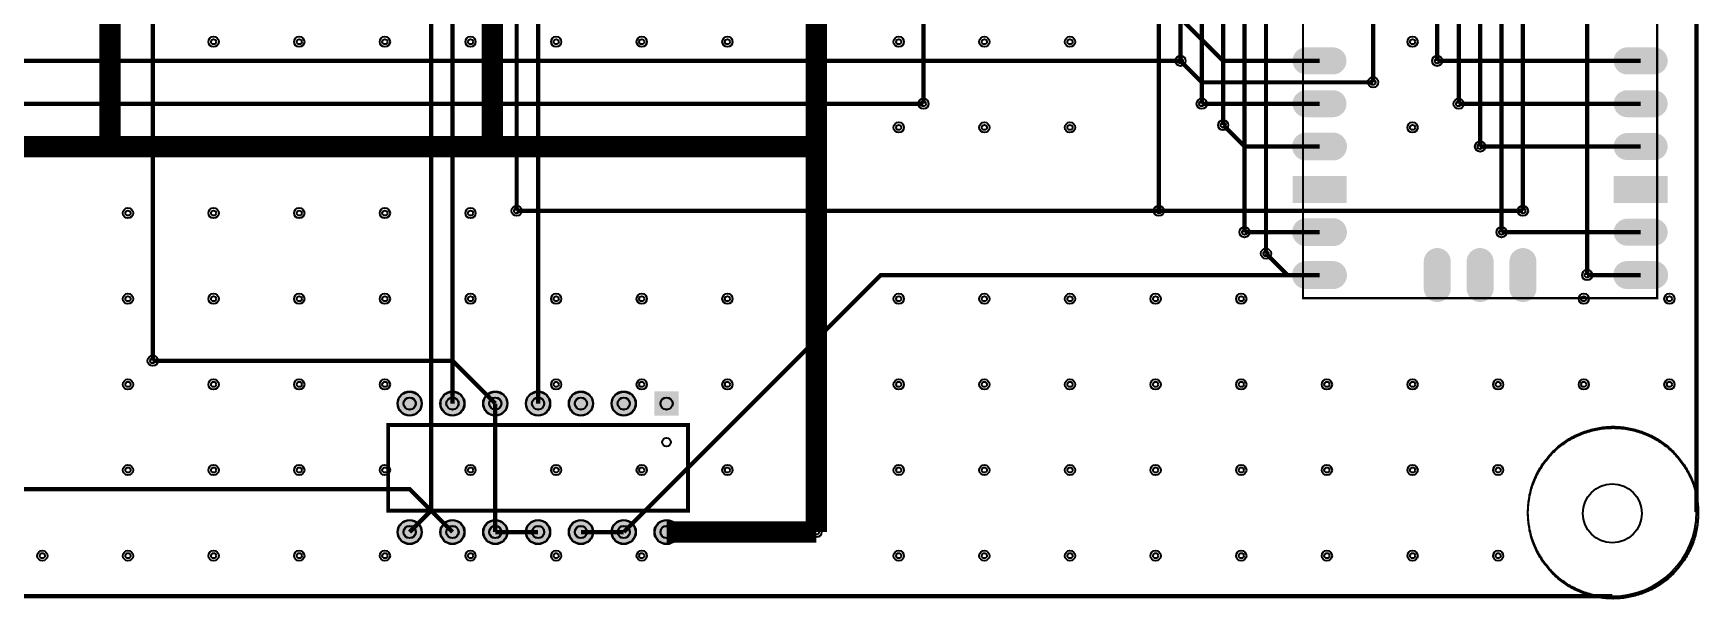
# Model space of a CAD drawing. Extents: x -5 to 5910, y -6 to 3942.
# Drawn here: x 2021 to 5910, y -6 to 1314 of the extents above; entities that cross this region are included whole.
import ezdxf

# ---------------------------------------------------------------- set-up
doc = ezdxf.new("R2010")
doc.units = 9
for name, color, linetype, true_color in [('BoardOutLine', 7, 'Continuous', 0xff00ff), ('BottomLayer', 7, 'Continuous', 0x0000ff), ('BottomSolderMaskLayer', 7, 'Continuous', 0xaa00ff), ('Hole', 7, 'Continuous', 0x222222), ('Multi-Layer', 7, 'Continuous', 0xc0c0c0), ('TopLayer', 7, 'Continuous', 0xff0000), ('TopPasteMaskLayer', 7, 'Continuous', 0x808080), ('TopSilkLayer', 7, 'Continuous', 0xffcc00), ('TopSolderMaskLayer', 7, 'Continuous', 0x800080)]:
    doc.layers.add(name, color=color, linetype=linetype, true_color=true_color)

msp = doc.modelspace()

# ---------------------------------------------------------------- hatches: boundary and pattern name
at = {"layer": 'BottomSolderMaskLayer'}
for points in [[(2871.5, 450, 1), (2928.5, 450, 1)], [(2971.5, 450, 1), (3028.5, 450, 1)], [(3071.5, 450, 1), (3128.5, 450, 1)], [(3171.5, 450, 1), (3228.5, 450, 1)], [(3271.5, 450, 1), (3328.5, 450, 1)], [(3371.5, 450, 1), (3428.5, 450, 1)], [(3528.5, 421.5), (3471.5, 421.5), (3471.5, 478.5), (3528.5, 478.5)], [(2871.5, 150, 1), (2928.5, 150, 1)], [(2971.5, 150, 1), (3028.5, 150, 1)], [(3071.5, 150, 1), (3128.5, 150, 1)], [(3171.5, 150, 1), (3228.5, 150, 1)], [(3271.5, 150, 1), (3328.5, 150, 1)], [(3371.5, 150, 1), (3428.5, 150, 1)], [(3471.5, 150, 1), (3528.5, 150, 1)]]:
    msp.add_hatch(color=256, dxfattribs=at).paths.add_polyline_path(points)
at = {"layer": 'Multi-Layer'}
for points in [[(2872.5, 450, 1), (2927.5, 450, 1)], [(2972.5, 450, 1), (3027.5, 450, 1)], [(3072.5, 450, 1), (3127.5, 450, 1)], [(3172.5, 450, 1), (3227.5, 450, 1)], [(3272.5, 450, 1), (3327.5, 450, 1)], [(3372.5, 450, 1), (3427.5, 450, 1)], [(3527.5, 422.5), (3472.5, 422.5), (3472.5, 477.5), (3527.5, 477.5)], [(2872.5, 150, 1), (2927.5, 150, 1)], [(2972.5, 150, 1), (3027.5, 150, 1)], [(3072.5, 150, 1), (3127.5, 150, 1)], [(3172.5, 150, 1), (3227.5, 150, 1)], [(3272.5, 150, 1), (3327.5, 150, 1)], [(3372.5, 150, 1), (3427.5, 150, 1)], [(3472.5, 150, 1), (3527.5, 150, 1)]]:
    msp.add_hatch(color=256, dxfattribs=at).paths.add_polyline_path(points)
at = {"layer": 'TopLayer'}
for points in [[(4993.5, 1218.5), (4989.7, 1218.7), (4986, 1219.4), (4982.3, 1220.5), (4978.9, 1222.1), (4975.6, 1224.1), (4972.6, 1226.4), (4969.9, 1229.1), (4967.6, 1232.1), (4965.6, 1235.4), (4964.1, 1238.8), (4962.9, 1242.5), (4962.2, 1246.2), (4962, 1250), (4962, 1250), (4962.2, 1253.8), (4962.9, 1257.5), (4964.1, 1261.2), (4965.6, 1264.6), (4967.6, 1267.9), (4969.9, 1270.9), (4972.6, 1273.6), (4975.6, 1275.9), (4978.9, 1277.9), (4982.3, 1279.5), (4986, 1280.6), (4989.7, 1281.3), (4993.5, 1281.5), (5056.5, 1281.5), (5060.3, 1281.3), (5064, 1280.6), (5067.7, 1279.5), (5071.1, 1277.9), (5074.4, 1275.9), (5077.4, 1273.6), (5080.1, 1270.9), (5082.4, 1267.9), (5084.4, 1264.6), (5086, 1261.2), (5087.1, 1257.5), (5087.8, 1253.8), (5088, 1250), (5088, 1250), (5087.8, 1246.2), (5087.1, 1242.5), (5086, 1238.8), (5084.4, 1235.4), (5082.4, 1232.1), (5080.1, 1229.1), (5077.4, 1226.4), (5074.4, 1224.1), (5071.1, 1222.1), (5067.7, 1220.5), (5064, 1219.4), (5060.3, 1218.7), (5056.5, 1218.5)], [(5743.5, 1218.5), (5739.7, 1218.7), (5736, 1219.4), (5732.3, 1220.5), (5728.9, 1222.1), (5725.6, 1224.1), (5722.6, 1226.4), (5719.9, 1229.1), (5717.6, 1232.1), (5715.6, 1235.4), (5714, 1238.8), (5712.9, 1242.5), (5712.2, 1246.2), (5712, 1250), (5712, 1250), (5712.2, 1253.8), (5712.9, 1257.5), (5714, 1261.2), (5715.6, 1264.6), (5717.6, 1267.9), (5719.9, 1270.9), (5722.6, 1273.6), (5725.6, 1275.9), (5728.9, 1277.9), (5732.3, 1279.5), (5736, 1280.6), (5739.7, 1281.3), (5743.5, 1281.5), (5806.5, 1281.5), (5810.3, 1281.3), (5814, 1280.6), (5817.7, 1279.5), (5821.1, 1277.9), (5824.4, 1275.9), (5827.4, 1273.6), (5830.1, 1270.9), (5832.4, 1267.9), (5834.4, 1264.6), (5835.9, 1261.2), (5837.1, 1257.5), (5837.8, 1253.8), (5838, 1250), (5838, 1250), (5837.8, 1246.2), (5837.1, 1242.5), (5835.9, 1238.8), (5834.4, 1235.4), (5832.4, 1232.1), (5830.1, 1229.1), (5827.4, 1226.4), (5824.4, 1224.1), (5821.1, 1222.1), (5817.7, 1220.5), (5814, 1219.4), (5810.3, 1218.7), (5806.5, 1218.5)], [(4993.5, 1118.5), (4989.7, 1118.7), (4986, 1119.4), (4982.3, 1120.5), (4978.9, 1122.1), (4975.6, 1124.1), (4972.6, 1126.4), (4969.9, 1129.1), (4967.6, 1132.1), (4965.6, 1135.4), (4964.1, 1138.8), (4962.9, 1142.5), (4962.2, 1146.2), (4962, 1150), (4962, 1150), (4962.2, 1153.8), (4962.9, 1157.5), (4964.1, 1161.2), (4965.6, 1164.6), (4967.6, 1167.9), (4969.9, 1170.9), (4972.6, 1173.6), (4975.6, 1175.9), (4978.9, 1177.9), (4982.3, 1179.5), (4986, 1180.6), (4989.7, 1181.3), (4993.5, 1181.5), (5056.5, 1181.5), (5060.3, 1181.3), (5064, 1180.6), (5067.7, 1179.5), (5071.1, 1177.9), (5074.4, 1175.9), (5077.4, 1173.6), (5080.1, 1170.9), (5082.4, 1167.9), (5084.4, 1164.6), (5086, 1161.2), (5087.1, 1157.5), (5087.8, 1153.8), (5088, 1150), (5088, 1150), (5087.8, 1146.2), (5087.1, 1142.5), (5086, 1138.8), (5084.4, 1135.4), (5082.4, 1132.1), (5080.1, 1129.1), (5077.4, 1126.4), (5074.4, 1124.1), (5071.1, 1122.1), (5067.7, 1120.5), (5064, 1119.4), (5060.3, 1118.7), (5056.5, 1118.5)], [(5743.5, 1118.5), (5739.7, 1118.7), (5736, 1119.4), (5732.3, 1120.5), (5728.9, 1122.1), (5725.6, 1124.1), (5722.6, 1126.4), (5719.9, 1129.1), (5717.6, 1132.1), (5715.6, 1135.4), (5714, 1138.8), (5712.9, 1142.5), (5712.2, 1146.2), (5712, 1150), (5712, 1150), (5712.2, 1153.8), (5712.9, 1157.5), (5714, 1161.2), (5715.6, 1164.6), (5717.6, 1167.9), (5719.9, 1170.9), (5722.6, 1173.6), (5725.6, 1175.9), (5728.9, 1177.9), (5732.3, 1179.5), (5736, 1180.6), (5739.7, 1181.3), (5743.5, 1181.5), (5806.5, 1181.5), (5810.3, 1181.3), (5814, 1180.6), (5817.7, 1179.5), (5821.1, 1177.9), (5824.4, 1175.9), (5827.4, 1173.6), (5830.1, 1170.9), (5832.4, 1167.9), (5834.4, 1164.6), (5835.9, 1161.2), (5837.1, 1157.5), (5837.8, 1153.8), (5838, 1150), (5838, 1150), (5837.8, 1146.2), (5837.1, 1142.5), (5835.9, 1138.8), (5834.4, 1135.4), (5832.4, 1132.1), (5830.1, 1129.1), (5827.4, 1126.4), (5824.4, 1124.1), (5821.1, 1122.1), (5817.7, 1120.5), (5814, 1119.4), (5810.3, 1118.7), (5806.5, 1118.5)], [(4993.5, 1018.5), (4989.7, 1018.7), (4986, 1019.4), (4982.3, 1020.5), (4978.9, 1022.1), (4975.6, 1024.1), (4972.6, 1026.4), (4969.9, 1029.1), (4967.6, 1032.1), (4965.6, 1035.4), (4964.1, 1038.8), (4962.9, 1042.5), (4962.2, 1046.2), (4962, 1050), (4962, 1050), (4962.2, 1053.8), (4962.9, 1057.5), (4964.1, 1061.2), (4965.6, 1064.6), (4967.6, 1067.9), (4969.9, 1070.9), (4972.6, 1073.6), (4975.6, 1075.9), (4978.9, 1077.9), (4982.3, 1079.5), (4986, 1080.6), (4989.7, 1081.3), (4993.5, 1081.5), (5056.5, 1081.5), (5060.3, 1081.3), (5064, 1080.6), (5067.7, 1079.5), (5071.1, 1077.9), (5074.4, 1075.9), (5077.4, 1073.6), (5080.1, 1070.9), (5082.4, 1067.9), (5084.4, 1064.6), (5086, 1061.2), (5087.1, 1057.5), (5087.8, 1053.8), (5088, 1050), (5088, 1050), (5087.8, 1046.2), (5087.1, 1042.5), (5086, 1038.8), (5084.4, 1035.4), (5082.4, 1032.1), (5080.1, 1029.1), (5077.4, 1026.4), (5074.4, 1024.1), (5071.1, 1022.1), (5067.7, 1020.5), (5064, 1019.4), (5060.3, 1018.7), (5056.5, 1018.5)], [(5743.5, 1018.5), (5739.7, 1018.7), (5736, 1019.4), (5732.3, 1020.5), (5728.9, 1022.1), (5725.6, 1024.1), (5722.6, 1026.4), (5719.9, 1029.1), (5717.6, 1032.1), (5715.6, 1035.4), (5714, 1038.8), (5712.9, 1042.5), (5712.2, 1046.2), (5712, 1050), (5712, 1050), (5712.2, 1053.8), (5712.9, 1057.5), (5714, 1061.2), (5715.6, 1064.6), (5717.6, 1067.9), (5719.9, 1070.9), (5722.6, 1073.6), (5725.6, 1075.9), (5728.9, 1077.9), (5732.3, 1079.5), (5736, 1080.6), (5739.7, 1081.3), (5743.5, 1081.5), (5806.5, 1081.5), (5810.3, 1081.3), (5814, 1080.6), (5817.7, 1079.5), (5821.1, 1077.9), (5824.4, 1075.9), (5827.4, 1073.6), (5830.1, 1070.9), (5832.4, 1067.9), (5834.4, 1064.6), (5835.9, 1061.2), (5837.1, 1057.5), (5837.8, 1053.8), (5838, 1050), (5838, 1050), (5837.8, 1046.2), (5837.1, 1042.5), (5835.9, 1038.8), (5834.4, 1035.4), (5832.4, 1032.1), (5830.1, 1029.1), (5827.4, 1026.4), (5824.4, 1024.1), (5821.1, 1022.1), (5817.7, 1020.5), (5814, 1019.4), (5810.3, 1018.7), (5806.5, 1018.5)], [(4962, 918.5), (4962, 981.5), (5088, 981.5), (5088, 918.5)], [(5712, 918.5), (5712, 981.5), (5838, 981.5), (5838, 918.5)], [(4993.5, 818.5), (4989.7, 818.7), (4986, 819.4), (4982.3, 820.5), (4978.9, 822.1), (4975.6, 824.1), (4972.6, 826.4), (4969.9, 829.1), (4967.6, 832.1), (4965.6, 835.4), (4964.1, 838.8), (4962.9, 842.5), (4962.2, 846.2), (4962, 850), (4962, 850), (4962.2, 853.8), (4962.9, 857.5), (4964.1, 861.2), (4965.6, 864.6), (4967.6, 867.9), (4969.9, 870.9), (4972.6, 873.6), (4975.6, 875.9), (4978.9, 877.9), (4982.3, 879.5), (4986, 880.6), (4989.7, 881.3), (4993.5, 881.5), (5056.5, 881.5), (5060.3, 881.3), (5064, 880.6), (5067.7, 879.5), (5071.1, 877.9), (5074.4, 875.9), (5077.4, 873.6), (5080.1, 870.9), (5082.4, 867.9), (5084.4, 864.6), (5086, 861.2), (5087.1, 857.5), (5087.8, 853.8), (5088, 850), (5088, 850), (5087.8, 846.2), (5087.1, 842.5), (5086, 838.8), (5084.4, 835.4), (5082.4, 832.1), (5080.1, 829.1), (5077.4, 826.4), (5074.4, 824.1), (5071.1, 822.1), (5067.7, 820.5), (5064, 819.4), (5060.3, 818.7), (5056.5, 818.5)], [(5743.5, 818.5), (5739.7, 818.7), (5736, 819.4), (5732.3, 820.5), (5728.9, 822.1), (5725.6, 824.1), (5722.6, 826.4), (5719.9, 829.1), (5717.6, 832.1), (5715.6, 835.4), (5714, 838.8), (5712.9, 842.5), (5712.2, 846.2), (5712, 850), (5712, 850), (5712.2, 853.8), (5712.9, 857.5), (5714, 861.2), (5715.6, 864.6), (5717.6, 867.9), (5719.9, 870.9), (5722.6, 873.6), (5725.6, 875.9), (5728.9, 877.9), (5732.3, 879.5), (5736, 880.6), (5739.7, 881.3), (5743.5, 881.5), (5806.5, 881.5), (5810.3, 881.3), (5814, 880.6), (5817.7, 879.5), (5821.1, 877.9), (5824.4, 875.9), (5827.4, 873.6), (5830.1, 870.9), (5832.4, 867.9), (5834.4, 864.6), (5835.9, 861.2), (5837.1, 857.5), (5837.8, 853.8), (5838, 850), (5838, 850), (5837.8, 846.2), (5837.1, 842.5), (5835.9, 838.8), (5834.4, 835.4), (5832.4, 832.1), (5830.1, 829.1), (5827.4, 826.4), (5824.4, 824.1), (5821.1, 822.1), (5817.7, 820.5), (5814, 819.4), (5810.3, 818.7), (5806.5, 818.5)], [(4993.5, 718.5), (4989.7, 718.7), (4986, 719.4), (4982.3, 720.5), (4978.9, 722.1), (4975.6, 724.1), (4972.6, 726.4), (4969.9, 729.1), (4967.6, 732.1), (4965.6, 735.4), (4964.1, 738.8), (4962.9, 742.5), (4962.2, 746.2), (4962, 750), (4962, 750), (4962.2, 753.8), (4962.9, 757.5), (4964.1, 761.2), (4965.6, 764.6), (4967.6, 767.9), (4969.9, 770.9), (4972.6, 773.6), (4975.6, 775.9), (4978.9, 777.9), (4982.3, 779.5), (4986, 780.6), (4989.7, 781.3), (4993.5, 781.5), (5056.5, 781.5), (5060.3, 781.3), (5064, 780.6), (5067.7, 779.5), (5071.1, 777.9), (5074.4, 775.9), (5077.4, 773.6), (5080.1, 770.9), (5082.4, 767.9), (5084.4, 764.6), (5086, 761.2), (5087.1, 757.5), (5087.8, 753.8), (5088, 750), (5088, 750), (5087.8, 746.2), (5087.1, 742.5), (5086, 738.8), (5084.4, 735.4), (5082.4, 732.1), (5080.1, 729.1), (5077.4, 726.4), (5074.4, 724.1), (5071.1, 722.1), (5067.7, 720.5), (5064, 719.4), (5060.3, 718.7), (5056.5, 718.5)], [(5268.5, 781.5), (5268.7, 785.3), (5269.4, 789), (5270.6, 792.7), (5272.1, 796.1), (5274.1, 799.4), (5276.4, 802.4), (5279.1, 805.1), (5282.1, 807.4), (5285.4, 809.4), (5288.8, 810.9), (5292.5, 812.1), (5296.2, 812.8), (5300, 813), (5300, 813), (5303.8, 812.8), (5307.5, 812.1), (5311.2, 810.9), (5314.6, 809.4), (5317.9, 807.4), (5320.9, 805.1), (5323.6, 802.4), (5325.9, 799.4), (5327.9, 796.1), (5329.4, 792.7), (5330.6, 789), (5331.3, 785.3), (5331.5, 781.5), (5331.5, 718.5), (5331.3, 714.7), (5330.6, 711), (5329.4, 707.3), (5327.9, 703.9), (5325.9, 700.6), (5323.6, 697.6), (5320.9, 694.9), (5317.9, 692.6), (5314.6, 690.6), (5311.2, 689.1), (5307.5, 687.9), (5303.8, 687.2), (5300, 687), (5300, 687), (5296.2, 687.2), (5292.5, 687.9), (5288.8, 689.1), (5285.4, 690.6), (5282.1, 692.6), (5279.1, 694.9), (5276.4, 697.6), (5274.1, 700.6), (5272.1, 703.9), (5270.6, 707.3), (5269.4, 711), (5268.7, 714.7), (5268.5, 718.5)], [(5368.5, 781.5), (5368.7, 785.3), (5369.4, 789), (5370.6, 792.7), (5372.1, 796.1), (5374.1, 799.4), (5376.4, 802.4), (5379.1, 805.1), (5382.1, 807.4), (5385.4, 809.4), (5388.8, 810.9), (5392.5, 812.1), (5396.2, 812.8), (5400, 813), (5400, 813), (5403.8, 812.8), (5407.5, 812.1), (5411.2, 810.9), (5414.6, 809.4), (5417.9, 807.4), (5420.9, 805.1), (5423.6, 802.4), (5425.9, 799.4), (5427.9, 796.1), (5429.4, 792.7), (5430.6, 789), (5431.3, 785.3), (5431.5, 781.5), (5431.5, 718.5), (5431.3, 714.7), (5430.6, 711), (5429.4, 707.3), (5427.9, 703.9), (5425.9, 700.6), (5423.6, 697.6), (5420.9, 694.9), (5417.9, 692.6), (5414.6, 690.6), (5411.2, 689.1), (5407.5, 687.9), (5403.8, 687.2), (5400, 687), (5400, 687), (5396.2, 687.2), (5392.5, 687.9), (5388.8, 689.1), (5385.4, 690.6), (5382.1, 692.6), (5379.1, 694.9), (5376.4, 697.6), (5374.1, 700.6), (5372.1, 703.9), (5370.6, 707.3), (5369.4, 711), (5368.7, 714.7), (5368.5, 718.5)], [(5468.5, 781.5), (5468.7, 785.3), (5469.4, 789), (5470.6, 792.7), (5472.1, 796.1), (5474.1, 799.4), (5476.4, 802.4), (5479.1, 805.1), (5482.1, 807.4), (5485.4, 809.4), (5488.8, 810.9), (5492.5, 812.1), (5496.2, 812.8), (5500, 813), (5500, 813), (5503.8, 812.8), (5507.5, 812.1), (5511.2, 810.9), (5514.6, 809.4), (5517.9, 807.4), (5520.9, 805.1), (5523.6, 802.4), (5525.9, 799.4), (5527.9, 796.1), (5529.4, 792.7), (5530.6, 789), (5531.3, 785.3), (5531.5, 781.5), (5531.5, 718.5), (5531.3, 714.7), (5530.6, 711), (5529.4, 707.3), (5527.9, 703.9), (5525.9, 700.6), (5523.6, 697.6), (5520.9, 694.9), (5517.9, 692.6), (5514.6, 690.6), (5511.2, 689.1), (5507.5, 687.9), (5503.8, 687.2), (5500, 687), (5500, 687), (5496.2, 687.2), (5492.5, 687.9), (5488.8, 689.1), (5485.4, 690.6), (5482.1, 692.6), (5479.1, 694.9), (5476.4, 697.6), (5474.1, 700.6), (5472.1, 703.9), (5470.6, 707.3), (5469.4, 711), (5468.7, 714.7), (5468.5, 718.5)], [(5743.5, 718.5), (5739.7, 718.7), (5736, 719.4), (5732.3, 720.5), (5728.9, 722.1), (5725.6, 724.1), (5722.6, 726.4), (5719.9, 729.1), (5717.6, 732.1), (5715.6, 735.4), (5714, 738.8), (5712.9, 742.5), (5712.2, 746.2), (5712, 750), (5712, 750), (5712.2, 753.8), (5712.9, 757.5), (5714, 761.2), (5715.6, 764.6), (5717.6, 767.9), (5719.9, 770.9), (5722.6, 773.6), (5725.6, 775.9), (5728.9, 777.9), (5732.3, 779.5), (5736, 780.6), (5739.7, 781.3), (5743.5, 781.5), (5806.5, 781.5), (5810.3, 781.3), (5814, 780.6), (5817.7, 779.5), (5821.1, 777.9), (5824.4, 775.9), (5827.4, 773.6), (5830.1, 770.9), (5832.4, 767.9), (5834.4, 764.6), (5835.9, 761.2), (5837.1, 757.5), (5837.8, 753.8), (5838, 750), (5838, 750), (5837.8, 746.2), (5837.1, 742.5), (5835.9, 738.8), (5834.4, 735.4), (5832.4, 732.1), (5830.1, 729.1), (5827.4, 726.4), (5824.4, 724.1), (5821.1, 722.1), (5817.7, 720.5), (5814, 719.4), (5810.3, 718.7), (5806.5, 718.5)]]:
    msp.add_hatch(color=256, dxfattribs=at).paths.add_polyline_path(points)
at = {"layer": 'TopPasteMaskLayer'}
for points in [[(4993.5, 1018.5), (4989.7, 1018.7), (4986, 1019.4), (4982.3, 1020.5), (4978.9, 1022.1), (4975.6, 1024.1), (4972.6, 1026.4), (4969.9, 1029.1), (4967.6, 1032.1), (4965.6, 1035.4), (4964.1, 1038.8), (4962.9, 1042.5), (4962.2, 1046.2), (4962, 1050), (4962, 1050), (4962.2, 1053.8), (4962.9, 1057.5), (4964.1, 1061.2), (4965.6, 1064.6), (4967.6, 1067.9), (4969.9, 1070.9), (4972.6, 1073.6), (4975.6, 1075.9), (4978.9, 1077.9), (4982.3, 1079.5), (4986, 1080.6), (4989.7, 1081.3), (4993.5, 1081.5), (5056.5, 1081.5), (5060.3, 1081.3), (5064, 1080.6), (5067.7, 1079.5), (5071.1, 1077.9), (5074.4, 1075.9), (5077.4, 1073.6), (5080.1, 1070.9), (5082.4, 1067.9), (5084.4, 1064.6), (5086, 1061.2), (5087.1, 1057.5), (5087.8, 1053.8), (5088, 1050), (5088, 1050), (5087.8, 1046.2), (5087.1, 1042.5), (5086, 1038.8), (5084.4, 1035.4), (5082.4, 1032.1), (5080.1, 1029.1), (5077.4, 1026.4), (5074.4, 1024.1), (5071.1, 1022.1), (5067.7, 1020.5), (5064, 1019.4), (5060.3, 1018.7), (5056.5, 1018.5)], [(4993.5, 818.5), (4989.7, 818.7), (4986, 819.4), (4982.3, 820.5), (4978.9, 822.1), (4975.6, 824.1), (4972.6, 826.4), (4969.9, 829.1), (4967.6, 832.1), (4965.6, 835.4), (4964.1, 838.8), (4962.9, 842.5), (4962.2, 846.2), (4962, 850), (4962, 850), (4962.2, 853.8), (4962.9, 857.5), (4964.1, 861.2), (4965.6, 864.6), (4967.6, 867.9), (4969.9, 870.9), (4972.6, 873.6), (4975.6, 875.9), (4978.9, 877.9), (4982.3, 879.5), (4986, 880.6), (4989.7, 881.3), (4993.5, 881.5), (5056.5, 881.5), (5060.3, 881.3), (5064, 880.6), (5067.7, 879.5), (5071.1, 877.9), (5074.4, 875.9), (5077.4, 873.6), (5080.1, 870.9), (5082.4, 867.9), (5084.4, 864.6), (5086, 861.2), (5087.1, 857.5), (5087.8, 853.8), (5088, 850), (5088, 850), (5087.8, 846.2), (5087.1, 842.5), (5086, 838.8), (5084.4, 835.4), (5082.4, 832.1), (5080.1, 829.1), (5077.4, 826.4), (5074.4, 824.1), (5071.1, 822.1), (5067.7, 820.5), (5064, 819.4), (5060.3, 818.7), (5056.5, 818.5)], [(4993.5, 718.5), (4989.7, 718.7), (4986, 719.4), (4982.3, 720.5), (4978.9, 722.1), (4975.6, 724.1), (4972.6, 726.4), (4969.9, 729.1), (4967.6, 732.1), (4965.6, 735.4), (4964.1, 738.8), (4962.9, 742.5), (4962.2, 746.2), (4962, 750), (4962, 750), (4962.2, 753.8), (4962.9, 757.5), (4964.1, 761.2), (4965.6, 764.6), (4967.6, 767.9), (4969.9, 770.9), (4972.6, 773.6), (4975.6, 775.9), (4978.9, 777.9), (4982.3, 779.5), (4986, 780.6), (4989.7, 781.3), (4993.5, 781.5), (5056.5, 781.5), (5060.3, 781.3), (5064, 780.6), (5067.7, 779.5), (5071.1, 777.9), (5074.4, 775.9), (5077.4, 773.6), (5080.1, 770.9), (5082.4, 767.9), (5084.4, 764.6), (5086, 761.2), (5087.1, 757.5), (5087.8, 753.8), (5088, 750), (5088, 750), (5087.8, 746.2), (5087.1, 742.5), (5086, 738.8), (5084.4, 735.4), (5082.4, 732.1), (5080.1, 729.1), (5077.4, 726.4), (5074.4, 724.1), (5071.1, 722.1), (5067.7, 720.5), (5064, 719.4), (5060.3, 718.7), (5056.5, 718.5)], [(5743.5, 718.5), (5739.7, 718.7), (5736, 719.4), (5732.3, 720.5), (5728.9, 722.1), (5725.6, 724.1), (5722.6, 726.4), (5719.9, 729.1), (5717.6, 732.1), (5715.6, 735.4), (5714, 738.8), (5712.9, 742.5), (5712.2, 746.2), (5712, 750), (5712, 750), (5712.2, 753.8), (5712.9, 757.5), (5714, 761.2), (5715.6, 764.6), (5717.6, 767.9), (5719.9, 770.9), (5722.6, 773.6), (5725.6, 775.9), (5728.9, 777.9), (5732.3, 779.5), (5736, 780.6), (5739.7, 781.3), (5743.5, 781.5), (5806.5, 781.5), (5810.3, 781.3), (5814, 780.6), (5817.7, 779.5), (5821.1, 777.9), (5824.4, 775.9), (5827.4, 773.6), (5830.1, 770.9), (5832.4, 767.9), (5834.4, 764.6), (5835.9, 761.2), (5837.1, 757.5), (5837.8, 753.8), (5838, 750), (5838, 750), (5837.8, 746.2), (5837.1, 742.5), (5835.9, 738.8), (5834.4, 735.4), (5832.4, 732.1), (5830.1, 729.1), (5827.4, 726.4), (5824.4, 724.1), (5821.1, 722.1), (5817.7, 720.5), (5814, 719.4), (5810.3, 718.7), (5806.5, 718.5)]]:
    msp.add_hatch(color=256, dxfattribs=at).paths.add_polyline_path(points)
at = {"layer": 'TopSolderMaskLayer'}
for points in [[(4993, 1017.5), (4989.1, 1017.7), (4985.4, 1018.4), (4981.7, 1019.6), (4978.1, 1021.2), (4974.8, 1023.3), (4971.8, 1025.7), (4969.1, 1028.5), (4966.7, 1031.5), (4964.7, 1034.9), (4963.1, 1038.5), (4961.9, 1042.2), (4961.2, 1046.1), (4961, 1050), (4961, 1050), (4961.2, 1053.9), (4961.9, 1057.8), (4963.1, 1061.5), (4964.7, 1065.1), (4966.7, 1068.5), (4969.1, 1071.6), (4971.8, 1074.3), (4974.8, 1076.7), (4978.1, 1078.8), (4981.7, 1080.4), (4985.4, 1081.6), (4989.1, 1082.3), (4993, 1082.5), (5057, 1082.5), (5060.9, 1082.3), (5064.6, 1081.6), (5068.3, 1080.4), (5071.9, 1078.8), (5075.2, 1076.7), (5078.2, 1074.3), (5080.9, 1071.6), (5083.3, 1068.5), (5085.3, 1065.1), (5086.9, 1061.5), (5088.1, 1057.8), (5088.8, 1053.9), (5089, 1050), (5089, 1050), (5088.8, 1046.1), (5088.1, 1042.2), (5086.9, 1038.5), (5085.3, 1034.9), (5083.3, 1031.5), (5080.9, 1028.5), (5078.2, 1025.7), (5075.2, 1023.3), (5071.9, 1021.2), (5068.3, 1019.6), (5064.6, 1018.4), (5060.9, 1017.7), (5057, 1017.5)], [(4993, 817.5), (4989.1, 817.7), (4985.4, 818.4), (4981.7, 819.6), (4978.1, 821.2), (4974.8, 823.3), (4971.8, 825.7), (4969.1, 828.5), (4966.7, 831.5), (4964.7, 834.9), (4963.1, 838.5), (4961.9, 842.2), (4961.2, 846.1), (4961, 850), (4961, 850), (4961.2, 853.9), (4961.9, 857.8), (4963.1, 861.5), (4964.7, 865.1), (4966.7, 868.5), (4969.1, 871.6), (4971.8, 874.3), (4974.8, 876.7), (4978.1, 878.8), (4981.7, 880.4), (4985.4, 881.6), (4989.1, 882.3), (4993, 882.5), (5057, 882.5), (5060.9, 882.3), (5064.6, 881.6), (5068.3, 880.4), (5071.9, 878.8), (5075.2, 876.7), (5078.2, 874.3), (5080.9, 871.6), (5083.3, 868.5), (5085.3, 865.1), (5086.9, 861.5), (5088.1, 857.8), (5088.8, 853.9), (5089, 850), (5089, 850), (5088.8, 846.1), (5088.1, 842.2), (5086.9, 838.5), (5085.3, 834.9), (5083.3, 831.5), (5080.9, 828.5), (5078.2, 825.7), (5075.2, 823.3), (5071.9, 821.2), (5068.3, 819.6), (5064.6, 818.4), (5060.9, 817.7), (5057, 817.5)], [(4993, 717.5), (4989.1, 717.7), (4985.4, 718.4), (4981.7, 719.6), (4978.1, 721.2), (4974.8, 723.3), (4971.8, 725.7), (4969.1, 728.5), (4966.7, 731.5), (4964.7, 734.9), (4963.1, 738.5), (4961.9, 742.2), (4961.2, 746.1), (4961, 750), (4961, 750), (4961.2, 753.9), (4961.9, 757.8), (4963.1, 761.5), (4964.7, 765.1), (4966.7, 768.5), (4969.1, 771.6), (4971.8, 774.3), (4974.8, 776.7), (4978.1, 778.8), (4981.7, 780.4), (4985.4, 781.6), (4989.1, 782.3), (4993, 782.5), (5057, 782.5), (5060.9, 782.3), (5064.6, 781.6), (5068.3, 780.4), (5071.9, 778.8), (5075.2, 776.7), (5078.2, 774.3), (5080.9, 771.6), (5083.3, 768.5), (5085.3, 765.1), (5086.9, 761.5), (5088.1, 757.8), (5088.8, 753.9), (5089, 750), (5089, 750), (5088.8, 746.1), (5088.1, 742.2), (5086.9, 738.5), (5085.3, 734.9), (5083.3, 731.5), (5080.9, 728.5), (5078.2, 725.7), (5075.2, 723.3), (5071.9, 721.2), (5068.3, 719.6), (5064.6, 718.4), (5060.9, 717.7), (5057, 717.5)], [(5743, 717.5), (5739.1, 717.7), (5735.4, 718.4), (5731.7, 719.6), (5728.1, 721.2), (5724.8, 723.3), (5721.8, 725.7), (5719.1, 728.5), (5716.7, 731.5), (5714.7, 734.9), (5713.1, 738.5), (5711.9, 742.2), (5711.2, 746.1), (5711, 750), (5711, 750), (5711.2, 753.9), (5711.9, 757.8), (5713.1, 761.5), (5714.7, 765.1), (5716.7, 768.5), (5719.1, 771.6), (5721.8, 774.3), (5724.8, 776.7), (5728.1, 778.8), (5731.7, 780.4), (5735.4, 781.6), (5739.1, 782.3), (5743, 782.5), (5807, 782.5), (5810.9, 782.3), (5814.6, 781.6), (5818.3, 780.4), (5821.9, 778.8), (5825.2, 776.7), (5828.2, 774.3), (5830.9, 771.6), (5833.3, 768.5), (5835.3, 765.1), (5836.9, 761.5), (5838.1, 757.8), (5838.8, 753.9), (5839, 750), (5839, 750), (5838.8, 746.1), (5838.1, 742.2), (5836.9, 738.5), (5835.3, 734.9), (5833.3, 731.5), (5830.9, 728.5), (5828.2, 725.7), (5825.2, 723.3), (5821.9, 721.2), (5818.3, 719.6), (5814.6, 718.4), (5810.9, 717.7), (5807, 717.5)], [(2871.5, 450, 1), (2928.5, 450, 1)], [(2971.5, 450, 1), (3028.5, 450, 1)], [(3071.5, 450, 1), (3128.5, 450, 1)], [(3171.5, 450, 1), (3228.5, 450, 1)], [(3271.5, 450, 1), (3328.5, 450, 1)], [(3371.5, 450, 1), (3428.5, 450, 1)], [(3528.5, 421.5), (3471.5, 421.5), (3471.5, 478.5), (3528.5, 478.5)], [(2871.5, 150, 1), (2928.5, 150, 1)], [(2971.5, 150, 1), (3028.5, 150, 1)], [(3071.5, 150, 1), (3128.5, 150, 1)], [(3171.5, 150, 1), (3228.5, 150, 1)], [(3271.5, 150, 1), (3328.5, 150, 1)], [(3371.5, 150, 1), (3428.5, 150, 1)], [(3471.5, 150, 1), (3528.5, 150, 1)]]:
    msp.add_hatch(color=256, dxfattribs=at).paths.add_polyline_path(points)

# ---------------------------------------------------------------- linework, layer by layer
at = {"layer": 'BoardOutLine', "const_width": 10}
for points in [[(5905.5, 3740.1), (5905.5, 196.8)], [(5708.6, 0), (196.8, 0)]]:
    msp.add_lwpolyline(points, dxfattribs=at)
at = {"layer": 'BoardOutLine'}
msp.add_arc((5708.6, 196.8), 196.8, 270, 0, dxfattribs=at)
at = {"layer": 'BottomLayer'}
for points, const_width in [([(4100, 1150), (4100, 3000)], 10), ([(4700, 1250), (4700, 3000)], 10), ([(3850, 2800), (3850, 1050)], 50), ([(4650, 900), (4650, 2700)], 10), ([(5650, 2600), (5650, 750)], 10), ([(5450, 2500), (5450, 2500), (5450, 850)], 10), ([(2950, 2400), (2950, 200), (2900, 150)], 10), ([(5400, 2400), (5400, 1050)], 10), ([(5350, 2300), (5350, 1150)], 10), ([(5300, 2200), (5300, 1250)], 10), ([(5500, 1850), (5500, 900)], 10), ([(4900, 1800), (4900, 800)], 10), ([(2200, 1650), (2200, 1050)], 50), ([(2300, 1700), (2300, 550)], 10), ([(3150, 900), (3150, 1700)], 10), ([(4850, 1700), (4850, 850)], 10), ([(3200, 450), (3200, 1650)], 10), ([(5150, 1200), (5150, 1650)], 10), ([(3100, 1050), (3092.9, 1057.1), (3092.9, 1600)], 50), ([(4800, 1600), (4800, 1100)], 10), ([(4750, 1500), (4750, 1150)], 10), ([(3000, 450), (3000, 1450)], 10), ([(3850, 1050), (3850, 150)], 50), ([(3100, 150), (3100, 450)], 10)]:
    msp.add_lwpolyline(points, dxfattribs=dict(at, const_width=const_width))
msp.add_lwpolyline([(5511.8, 193.7), (5511.8, 197.7), (5511.9, 201.7), (5512.1, 205.7), (5512.4, 209.7), (5512.8, 213.7), (5513.2, 217.7), (5513.7, 221.7), (5514.3, 225.6), (5515, 229.6), (5515.7, 233.5), (5516.6, 237.5), (5517.5, 241.4), (5518.5, 245.2), (5519.5, 249.1), (5520.7, 253), (5521.9, 256.8), (5523.2, 260.6), (5524.6, 264.3), (5526, 268.1), (5527.6, 271.8), (5529.2, 275.4), (5530.9, 279.1), (5532.6, 282.7), (5534.4, 286.3), (5536.3, 289.8), (5538.3, 293.3), (5540.3, 296.8), (5542.4, 300.2), (5544.6, 303.5), (5546.8, 306.9), (5549.1, 310.1), (5551.5, 313.4), (5553.9, 316.6), (5556.5, 319.7), (5559, 322.8), (5561.6, 325.8), (5564.3, 328.8), (5567.1, 331.7), (5569.9, 334.6), (5572.7, 337.4), (5575.6, 340.1), (5578.6, 342.8), (5581.6, 345.5), (5584.7, 348), (5587.9, 350.5), (5591, 353), (5594.3, 355.4), (5597.5, 357.7), (5600.9, 359.9), (5604.2, 362.1), (5607.6, 364.2), (5611.1, 366.3), (5614.6, 368.2), (5618.1, 370.1), (5621.7, 372), (5625.3, 373.7), (5628.9, 375.4), (5632.6, 377), (5636.3, 378.5), (5640, 380), (5643.8, 381.4), (5647.6, 382.7), (5651.4, 383.9), (5655.2, 385.1), (5659.1, 386.2), (5663, 387.2), (5666.9, 388.1), (5670.8, 388.9), (5674.7, 389.7), (5678.7, 390.4), (5682.6, 391), (5686.6, 391.5), (5690.6, 392), (5694.6, 392.3), (5698.6, 392.6), (5702.6, 392.8), (5706.6, 392.9), (5710.6, 393), (5714.6, 392.9), (5718.6, 392.8), (5722.6, 392.6), (5726.6, 392.3), (5730.6, 392), (5734.6, 391.5), (5738.6, 391), (5742.6, 390.4), (5746.5, 389.7), (5750.4, 388.9), (5754.4, 388.1), (5758.3, 387.2), (5762.1, 386.2), (5766, 385.1), (5769.8, 383.9), (5773.7, 382.7), (5777.5, 381.4), (5781.2, 380), (5784.9, 378.5), (5788.7, 377), (5792.3, 375.4), (5796, 373.7), (5799.6, 372), (5803.1, 370.1), (5806.7, 368.2), (5810.2, 366.3), (5813.6, 364.2), (5817, 362.1), (5820.4, 359.9), (5823.7, 357.7), (5827, 355.4), (5830.2, 353), (5833.4, 350.5), (5836.5, 348), (5839.6, 345.5), (5842.6, 342.8), (5845.6, 340.1), (5848.5, 337.4), (5851.4, 334.6), (5854.2, 331.7), (5856.9, 328.8), (5859.6, 325.8), (5862.2, 322.8), (5864.8, 319.7), (5867.3, 316.6), (5869.7, 313.4), (5872.1, 310.1), (5874.4, 306.9), (5876.6, 303.5), (5878.8, 300.2), (5880.9, 296.8), (5882.9, 293.3), (5884.9, 289.8), (5886.8, 286.3), (5888.6, 282.7), (5890.4, 279.1), (5892.1, 275.4), (5893.7, 271.8), (5895.2, 268.1), (5896.6, 264.3), (5898, 260.6), (5899.3, 256.8), (5900.5, 253), (5901.7, 249.1), (5902.8, 245.2), (5903.7, 241.4), (5904.7, 237.5), (5905.5, 233.5), (5906.2, 229.6), (5906.9, 225.6), (5907.5, 221.7), (5908, 217.7), (5908.5, 213.7), (5908.8, 209.7), (5909.1, 205.7), (5909.3, 201.7), (5909.4, 197.7), (5909.4, 193.7), (5909.4, 189.7), (5909.3, 185.7), (5909.1, 181.7), (5908.8, 177.7), (5908.5, 173.7), (5908, 169.7), (5907.5, 165.7), (5906.9, 161.8), (5906.2, 157.8), (5905.5, 153.9), (5904.7, 149.9), (5903.7, 146), (5902.8, 142.2), (5901.7, 138.3), (5900.5, 134.4), (5899.3, 130.6), (5898, 126.8), (5896.6, 123.1), (5895.2, 119.3), (5893.7, 115.6), (5892.1, 112), (5890.4, 108.3), (5888.6, 104.7), (5886.8, 101.1), (5884.9, 97.6), (5882.9, 94.1), (5880.9, 90.6), (5878.8, 87.2), (5876.6, 83.9), (5874.4, 80.5), (5872.1, 77.3), (5869.7, 74), (5867.3, 70.8), (5864.8, 67.7), (5862.2, 64.6), (5859.6, 61.6), (5856.9, 58.6), (5854.2, 55.7), (5851.4, 52.8), (5848.5, 50), (5845.6, 47.3), (5842.6, 44.6), (5839.6, 41.9), (5836.5, 39.4), (5833.4, 36.9), (5830.2, 34.4), (5827, 32), (5823.7, 29.7), (5820.4, 27.5), (5817, 25.3), (5813.6, 23.2), (5810.2, 21.1), (5806.7, 19.2), (5803.1, 17.3), (5799.6, 15.4), (5796, 13.7), (5792.3, 12), (5788.7, 10.4), (5784.9, 8.9), (5781.2, 7.4), (5777.5, 6), (5773.7, 4.7), (5769.8, 3.5), (5766, 2.3), (5762.1, 1.2), (5758.3, 0.2), (5754.4, -0.7), (5750.4, -1.5), (5746.5, -2.3), (5742.6, -3), (5738.6, -3.6), (5734.6, -4.1), (5730.6, -4.6), (5726.6, -4.9), (5722.6, -5.2), (5718.6, -5.4), (5714.6, -5.5), (5710.6, -5.6), (5706.6, -5.5), (5702.6, -5.4), (5698.6, -5.2), (5694.6, -4.9), (5690.6, -4.6), (5686.6, -4.1), (5682.6, -3.6), (5678.7, -3), (5674.7, -2.3), (5670.8, -1.5), (5666.9, -0.7), (5663, 0.2), (5659.1, 1.2), (5655.2, 2.3), (5651.4, 3.5), (5647.6, 4.7), (5643.8, 6), (5640, 7.4), (5636.3, 8.9), (5632.6, 10.4), (5628.9, 12), (5625.3, 13.7), (5621.7, 15.4), (5618.1, 17.3), (5614.6, 19.2), (5611.1, 21.1), (5607.6, 23.2), (5604.2, 25.3), (5600.9, 27.5), (5597.5, 29.7), (5594.3, 32), (5591, 34.4), (5587.9, 36.9), (5584.7, 39.4), (5581.6, 41.9), (5578.6, 44.6), (5575.6, 47.3), (5572.7, 50), (5569.9, 52.8), (5567.1, 55.7), (5564.3, 58.6), (5561.6, 61.6), (5559, 64.6), (5556.5, 67.7), (5553.9, 70.8), (5551.5, 74), (5549.1, 77.3), (5546.8, 80.5), (5544.6, 83.9), (5542.4, 87.2), (5540.3, 90.6), (5538.3, 94.1), (5536.3, 97.6), (5534.4, 101.1), (5532.6, 104.7), (5530.9, 108.3), (5529.2, 112), (5527.6, 115.6), (5526, 119.3), (5524.6, 123.1), (5523.2, 126.8), (5521.9, 130.6), (5520.7, 134.4), (5519.5, 138.3), (5518.5, 142.2), (5517.5, 146), (5516.6, 149.9), (5515.7, 153.9), (5515, 157.8), (5514.3, 161.8), (5513.7, 165.7), (5513.2, 169.7), (5512.8, 173.7), (5512.4, 177.7), (5512.1, 181.7), (5511.9, 185.7), (5511.8, 189.7), (5511.8, 193.7)], close=True, dxfattribs=at)
at = {"layer": 'BottomSolderMaskLayer'}
for centre, radius in [((2900, 450), 28.5), ((3000, 450), 28.5), ((3100, 450), 28.5), ((3200, 450), 28.5), ((3300, 450), 28.5), ((3400, 450), 28.5), ((2900, 450), 14.5), ((3000, 450), 14.5), ((3100, 450), 14.5), ((3200, 450), 14.5), ((3300, 450), 14.5), ((3400, 450), 14.5), ((3500, 450), 14.5), ((2900, 150), 28.5), ((2900, 150), 14.5), ((3000, 150), 28.5), ((3000, 150), 14.5), ((3100, 150), 28.5), ((3100, 150), 14.5), ((3200, 150), 28.5), ((3200, 150), 14.5), ((3300, 150), 28.5), ((3300, 150), 14.5), ((3400, 150), 28.5), ((3400, 150), 14.5), ((3500, 150), 28.5), ((3500, 150), 14.5)]:
    msp.add_circle(centre, radius, dxfattribs=at)
at = {"layer": 'Hole'}
for centre in [(2442.2, 1294.8), (2642.2, 1294.8), (2842.2, 1294.8), (3042.2, 1294.8), (3242.2, 1294.8), (3442.2, 1294.8), (3642.2, 1294.8), (4042.2, 1294.8), (4242.2, 1294.8), (4442.2, 1294.8), (5242.2, 1294.8), (4700, 1250), (5300, 1250), (5150, 1200), (4100, 1150), (4750, 1150), (5350, 1150), (4042.2, 1094.8), (4242.2, 1094.8), (4442.2, 1094.8), (4800, 1100), (5242.2, 1094.8), (2200, 1050), (3100, 1050), (3850, 1050), (5400, 1050), (2242.2, 894.8), (2442.2, 894.8), (2642.2, 894.8), (2842.2, 894.8), (3042.2, 894.8), (3150, 900), (4650, 900), (5500, 900), (4850, 850), (5450, 850), (4900, 800), (5650, 750), (2242.2, 694.8), (2442.2, 694.8), (2642.2, 694.8), (2842.2, 694.8), (3042.2, 694.8), (3242.2, 694.8), (3442.2, 694.8), (3642.2, 694.8), (4042.2, 694.8), (4242.2, 694.8), (4442.2, 694.8), (4642.2, 694.8), (4842.2, 694.8), (5642.2, 694.8), (5842.2, 694.8), (2300, 550), (2242.2, 494.8), (2442.2, 494.8), (2642.2, 494.8), (2842.2, 494.8), (3242.2, 494.8), (3442.2, 494.8), (3642.2, 494.8), (4042.2, 494.8), (4242.2, 494.8), (4442.2, 494.8), (4642.2, 494.8), (4842.2, 494.8), (5042.2, 494.8), (5242.2, 494.8), (5442.2, 494.8), (5642.2, 494.8), (5842.2, 494.8), (2242.2, 294.8), (2442.2, 294.8), (2642.2, 294.8), (2842.2, 294.8), (3042.2, 294.8), (3242.2, 294.8), (3442.2, 294.8), (3642.2, 294.8), (4042.2, 294.8), (4242.2, 294.8), (4442.2, 294.8), (4642.2, 294.8), (4842.2, 294.8), (5042.2, 294.8), (5242.2, 294.8), (5442.2, 294.8), (3850, 150), (2042.2, 94.8), (2242.2, 94.8), (2442.2, 94.8), (2642.2, 94.8), (2842.2, 94.8), (3042.2, 94.8), (3242.2, 94.8), (3442.2, 94.8), (4042.2, 94.8), (4242.2, 94.8), (4442.2, 94.8), (4642.2, 94.8), (4842.2, 94.8), (5042.2, 94.8), (5242.2, 94.8), (5442.2, 94.8)]:
    msp.add_circle(centre, 6, dxfattribs=at)
at = {"layer": 'Multi-Layer'}
for centre, radius in [((2442.2, 1294.8), 12), ((2642.2, 1294.8), 12), ((2842.2, 1294.8), 12), ((3042.2, 1294.8), 12), ((3242.2, 1294.8), 12), ((3442.2, 1294.8), 12), ((3642.2, 1294.8), 12), ((4042.2, 1294.8), 12), ((4242.2, 1294.8), 12), ((4442.2, 1294.8), 12), ((5242.2, 1294.8), 12), ((4700, 1250), 12), ((5300, 1250), 12), ((5150, 1200), 12), ((4100, 1150), 12), ((4750, 1150), 12), ((5350, 1150), 12), ((4042.2, 1094.8), 12), ((4242.2, 1094.8), 12), ((4442.2, 1094.8), 12), ((4800, 1100), 12), ((5242.2, 1094.8), 12), ((2200, 1050), 12), ((3100, 1050), 12), ((3850, 1050), 12), ((5400, 1050), 12), ((2242.2, 894.8), 12), ((2442.2, 894.8), 12), ((2642.2, 894.8), 12), ((2842.2, 894.8), 12), ((3042.2, 894.8), 12), ((3150, 900), 12), ((4650, 900), 12), ((5500, 900), 12), ((4850, 850), 12), ((5450, 850), 12), ((4900, 800), 12), ((5650, 750), 12), ((2242.2, 694.8), 12), ((2442.2, 694.8), 12), ((2642.2, 694.8), 12), ((2842.2, 694.8), 12), ((3042.2, 694.8), 12), ((3242.2, 694.8), 12), ((3442.2, 694.8), 12), ((3642.2, 694.8), 12), ((4042.2, 694.8), 12), ((4242.2, 694.8), 12), ((4442.2, 694.8), 12), ((4642.2, 694.8), 12), ((4842.2, 694.8), 12), ((5642.2, 694.8), 12), ((5842.2, 694.8), 12), ((2300, 550), 12), ((2242.2, 494.8), 12), ((2442.2, 494.8), 12), ((2642.2, 494.8), 12), ((2842.2, 494.8), 12), ((3242.2, 494.8), 12), ((3442.2, 494.8), 12), ((3642.2, 494.8), 12), ((4042.2, 494.8), 12), ((4242.2, 494.8), 12), ((4442.2, 494.8), 12), ((4642.2, 494.8), 12), ((4842.2, 494.8), 12), ((5042.2, 494.8), 12), ((5242.2, 494.8), 12), ((5442.2, 494.8), 12), ((5642.2, 494.8), 12), ((5842.2, 494.8), 12), ((2900, 450), 27.5), ((3000, 450), 27.5), ((3100, 450), 27.5), ((3200, 450), 27.5), ((3300, 450), 27.5), ((3400, 450), 27.5), ((2900, 450), 14), ((3000, 450), 14), ((3100, 450), 14), ((3200, 450), 14), ((3300, 450), 14), ((3400, 450), 14), ((3500, 450), 14), ((2242.2, 294.8), 12), ((2442.2, 294.8), 12), ((2642.2, 294.8), 12), ((2842.2, 294.8), 12), ((3042.2, 294.8), 12), ((3242.2, 294.8), 12), ((3442.2, 294.8), 12), ((3642.2, 294.8), 12), ((4042.2, 294.8), 12), ((4242.2, 294.8), 12), ((4442.2, 294.8), 12), ((4642.2, 294.8), 12), ((4842.2, 294.8), 12), ((5042.2, 294.8), 12), ((5242.2, 294.8), 12), ((5442.2, 294.8), 12), ((5708.6, 193.7), 68.9), ((2900, 150), 27.5), ((2900, 150), 14), ((3000, 150), 27.5), ((3000, 150), 14), ((3100, 150), 27.5), ((3100, 150), 14), ((3200, 150), 27.5), ((3200, 150), 14), ((3300, 150), 27.5), ((3300, 150), 14), ((3400, 150), 27.5), ((3400, 150), 14), ((3500, 150), 27.5), ((3500, 150), 14), ((3850, 150), 12), ((2042.2, 94.8), 12), ((2242.2, 94.8), 12), ((2442.2, 94.8), 12), ((2642.2, 94.8), 12), ((2842.2, 94.8), 12), ((3042.2, 94.8), 12), ((3242.2, 94.8), 12), ((3442.2, 94.8), 12), ((4042.2, 94.8), 12), ((4242.2, 94.8), 12), ((4442.2, 94.8), 12), ((4642.2, 94.8), 12), ((4842.2, 94.8), 12), ((5042.2, 94.8), 12), ((5242.2, 94.8), 12), ((5442.2, 94.8), 12)]:
    msp.add_circle(centre, radius, dxfattribs=at)
at = {"layer": 'TopLayer'}
for points, const_width in [([(4000, 1400), (4050, 1350), (4700, 1350), (4800, 1250), (5025, 1250)], 10), ([(2200, 1050), (1250, 1050), (1150, 1150), (1150, 1250)], 50), ([(1750, 1250), (1850, 1150), (4100, 1150)], 10), ([(1950, 1250), (4700, 1250)], 10), ([(4700, 1250), (4750, 1200), (5150, 1200)], 10), ([(5300, 1250), (5775, 1250)], 10), ([(4750, 1150), (5025, 1150)], 10), ([(5350, 1150), (5775, 1150)], 10), ([(4800, 1100), (4850, 1050), (5025, 1050)], 10), ([(2200, 1050), (3100, 1050)], 50), ([(3850, 1050), (3100, 1050)], 50), ([(5400, 1050), (5775, 1050)], 10), ([(4650, 900), (3150, 900)], 10), ([(5500, 900), (4650, 900)], 10), ([(4850, 850), (4900, 850), (5025, 850)], 10), ([(5450, 850), (5775, 850)], 10), ([(4900, 800), (4950, 750), (5025, 750)], 10), ([(3400, 150), (4000, 750), (5025, 750)], 10), ([(5650, 750), (5775, 750)], 10), ([(2300, 550), (3000, 550), (3100, 450)], 10), ([(1950, 250), (2900, 250), (3000, 150)], 10), ([(3850, 150), (3500, 150)], 50), ([(3200, 150), (3100, 150)], 10), ([(3300, 150), (3400, 150)], 10)]:
    msp.add_lwpolyline(points, dxfattribs=dict(at, const_width=const_width))
msp.add_lwpolyline([(5511.8, 196.8), (5511.8, 200.9), (5511.9, 204.9), (5512.1, 208.9), (5512.4, 212.9), (5512.8, 216.9), (5513.2, 220.9), (5513.7, 224.8), (5514.3, 228.8), (5515, 232.7), (5515.7, 236.7), (5516.6, 240.6), (5517.5, 244.5), (5518.5, 248.4), (5519.5, 252.3), (5520.7, 256.1), (5521.9, 259.9), (5523.2, 263.7), (5524.6, 267.5), (5526.1, 271.2), (5527.6, 274.9), (5529.2, 278.6), (5530.9, 282.2), (5532.6, 285.8), (5534.4, 289.4), (5536.3, 293), (5538.3, 296.4), (5540.3, 299.9), (5542.4, 303.3), (5544.6, 306.7), (5546.8, 310), (5549.1, 313.3), (5551.5, 316.5), (5554, 319.7), (5556.5, 322.8), (5559, 325.9), (5561.6, 329), (5564.3, 331.9), (5567.1, 334.9), (5569.9, 337.7), (5572.7, 340.5), (5575.7, 343.3), (5578.6, 346), (5581.6, 348.6), (5584.7, 351.2), (5587.9, 353.7), (5591, 356.1), (5594.3, 358.5), (5597.5, 360.8), (5600.9, 363.1), (5604.2, 365.3), (5607.6, 367.4), (5611.1, 369.4), (5614.6, 371.4), (5618.1, 373.3), (5621.7, 375.1), (5625.3, 376.9), (5628.9, 378.5), (5632.6, 380.2), (5636.3, 381.7), (5640, 383.2), (5643.8, 384.5), (5647.6, 385.9), (5651.4, 387.1), (5655.2, 388.2), (5659.1, 389.3), (5663, 390.3), (5666.9, 391.2), (5670.8, 392.1), (5674.7, 392.8), (5678.7, 393.5), (5682.6, 394.1), (5686.6, 394.7), (5690.6, 395.1), (5694.6, 395.5), (5698.6, 395.8), (5702.6, 396), (5706.6, 396.1), (5710.6, 396.1), (5714.6, 396.1), (5718.6, 396), (5722.6, 395.8), (5726.6, 395.5), (5730.6, 395.1), (5734.6, 394.7), (5738.6, 394.1), (5742.6, 393.5), (5746.5, 392.8), (5750.4, 392.1), (5754.4, 391.2), (5758.3, 390.3), (5762.1, 389.3), (5766, 388.2), (5769.8, 387.1), (5773.7, 385.9), (5777.5, 384.5), (5781.2, 383.2), (5785, 381.7), (5788.7, 380.2), (5792.3, 378.5), (5796, 376.9), (5799.6, 375.1), (5803.1, 373.3), (5806.7, 371.4), (5810.2, 369.4), (5813.6, 367.4), (5817, 365.3), (5820.4, 363.1), (5823.7, 360.8), (5827, 358.5), (5830.2, 356.1), (5833.4, 353.7), (5836.5, 351.2), (5839.6, 348.6), (5842.6, 346), (5845.6, 343.3), (5848.5, 340.5), (5851.4, 337.7), (5854.2, 334.9), (5856.9, 331.9), (5859.6, 329), (5862.2, 325.9), (5864.8, 322.8), (5867.3, 319.7), (5869.7, 316.5), (5872.1, 313.3), (5874.4, 310), (5876.6, 306.7), (5878.8, 303.3), (5880.9, 299.9), (5882.9, 296.4), (5884.9, 293), (5886.8, 289.4), (5888.6, 285.8), (5890.4, 282.2), (5892.1, 278.6), (5893.7, 274.9), (5895.2, 271.2), (5896.6, 267.5), (5898, 263.7), (5899.3, 259.9), (5900.5, 256.1), (5901.7, 252.3), (5902.8, 248.4), (5903.8, 244.5), (5904.7, 240.6), (5905.5, 236.7), (5906.3, 232.7), (5906.9, 228.8), (5907.5, 224.8), (5908, 220.9), (5908.5, 216.9), (5908.8, 212.9), (5909.1, 208.9), (5909.3, 204.9), (5909.4, 200.9), (5909.4, 196.8), (5909.4, 192.8), (5909.3, 188.8), (5909.1, 184.8), (5908.8, 180.8), (5908.5, 176.8), (5908, 172.8), (5907.5, 168.9), (5906.9, 164.9), (5906.3, 161), (5905.5, 157), (5904.7, 153.1), (5903.8, 149.2), (5902.8, 145.3), (5901.7, 141.4), (5900.5, 137.6), (5899.3, 133.8), (5898, 130), (5896.6, 126.2), (5895.2, 122.5), (5893.7, 118.8), (5892.1, 115.1), (5890.4, 111.5), (5888.6, 107.9), (5886.8, 104.3), (5884.9, 100.7), (5882.9, 97.3), (5880.9, 93.8), (5878.8, 90.4), (5876.6, 87), (5874.4, 83.7), (5872.1, 80.4), (5869.7, 77.2), (5867.3, 74), (5864.8, 70.9), (5862.2, 67.8), (5859.6, 64.7), (5856.9, 61.8), (5854.2, 58.8), (5851.4, 56), (5848.5, 53.2), (5845.6, 50.4), (5842.6, 47.7), (5839.6, 45.1), (5836.5, 42.5), (5833.4, 40), (5830.2, 37.6), (5827, 35.2), (5823.7, 32.9), (5820.4, 30.6), (5817, 28.4), (5813.6, 26.3), (5810.2, 24.3), (5806.7, 22.3), (5803.1, 20.4), (5799.6, 18.6), (5796, 16.8), (5792.3, 15.2), (5788.7, 13.5), (5785, 12), (5781.2, 10.5), (5777.5, 9.2), (5773.7, 7.8), (5769.8, 6.6), (5766, 5.5), (5762.1, 4.4), (5758.3, 3.4), (5754.4, 2.5), (5750.4, 1.6), (5746.5, 0.9), (5742.6, 0.2), (5738.6, -0.4), (5734.6, -1), (5730.6, -1.4), (5726.6, -1.8), (5722.6, -2.1), (5718.6, -2.3), (5714.6, -2.4), (5710.6, -2.4), (5706.6, -2.4), (5702.6, -2.3), (5698.6, -2.1), (5694.6, -1.8), (5690.6, -1.4), (5686.6, -1), (5682.6, -0.4), (5678.7, 0.2), (5674.7, 0.9), (5670.8, 1.6), (5666.9, 2.5), (5663, 3.4), (5659.1, 4.4), (5655.2, 5.5), (5651.4, 6.6), (5647.6, 7.8), (5643.8, 9.2), (5640, 10.5), (5636.3, 12), (5632.6, 13.5), (5628.9, 15.2), (5625.3, 16.8), (5621.7, 18.6), (5618.1, 20.4), (5614.6, 22.3), (5611.1, 24.3), (5607.6, 26.3), (5604.2, 28.4), (5600.9, 30.6), (5597.5, 32.9), (5594.3, 35.2), (5591, 37.6), (5587.9, 40), (5584.7, 42.5), (5581.6, 45.1), (5578.6, 47.7), (5575.7, 50.4), (5572.7, 53.2), (5569.9, 56), (5567.1, 58.8), (5564.3, 61.8), (5561.6, 64.7), (5559, 67.8), (5556.5, 70.9), (5554, 74), (5551.5, 77.2), (5549.1, 80.4), (5546.8, 83.7), (5544.6, 87), (5542.4, 90.4), (5540.3, 93.8), (5538.3, 97.3), (5536.3, 100.7), (5534.4, 104.3), (5532.6, 107.9), (5530.9, 111.5), (5529.2, 115.1), (5527.6, 118.8), (5526.1, 122.5), (5524.6, 126.2), (5523.2, 130), (5521.9, 133.8), (5520.7, 137.6), (5519.5, 141.4), (5518.5, 145.3), (5517.5, 149.2), (5516.6, 153.1), (5515.7, 157), (5515, 161), (5514.3, 164.9), (5513.7, 168.9), (5513.2, 172.8), (5512.8, 176.8), (5512.4, 180.8), (5512.1, 184.8), (5511.9, 188.8), (5511.8, 192.8), (5511.8, 196.8)], close=True, dxfattribs=at)
at = {"layer": 'TopSilkLayer'}
for points, const_width in [([(4986.6, 2703.9), (5242.5, 2703.9), (5557.5, 2703.9), (5813.4, 2703.9), (5813.4, 696.1), (4986.6, 696.1), (4986.6, 2703.9)], 5), ([(3550, 400), (2850, 400), (2850, 200), (3550, 200), (3550, 400)], 9)]:
    msp.add_lwpolyline(points, close=True, dxfattribs=dict(at, const_width=const_width))
msp.add_circle((3500, 360), 10, dxfattribs=at)
at = {"layer": 'TopSolderMaskLayer'}
for centre, radius in [((2900, 450), 28.5), ((3000, 450), 28.5), ((3100, 450), 28.5), ((3200, 450), 28.5), ((3300, 450), 28.5), ((3400, 450), 28.5), ((2900, 450), 14.5), ((3000, 450), 14.5), ((3100, 450), 14.5), ((3200, 450), 14.5), ((3300, 450), 14.5), ((3400, 450), 14.5), ((3500, 450), 14.5), ((2900, 150), 28.5), ((2900, 150), 14.5), ((3000, 150), 28.5), ((3000, 150), 14.5), ((3100, 150), 28.5), ((3100, 150), 14.5), ((3200, 150), 28.5), ((3200, 150), 14.5), ((3300, 150), 28.5), ((3300, 150), 14.5), ((3400, 150), 28.5), ((3400, 150), 14.5), ((3500, 150), 28.5), ((3500, 150), 14.5)]:
    msp.add_circle(centre, radius, dxfattribs=at)

doc.saveas('drawing.dxf')
